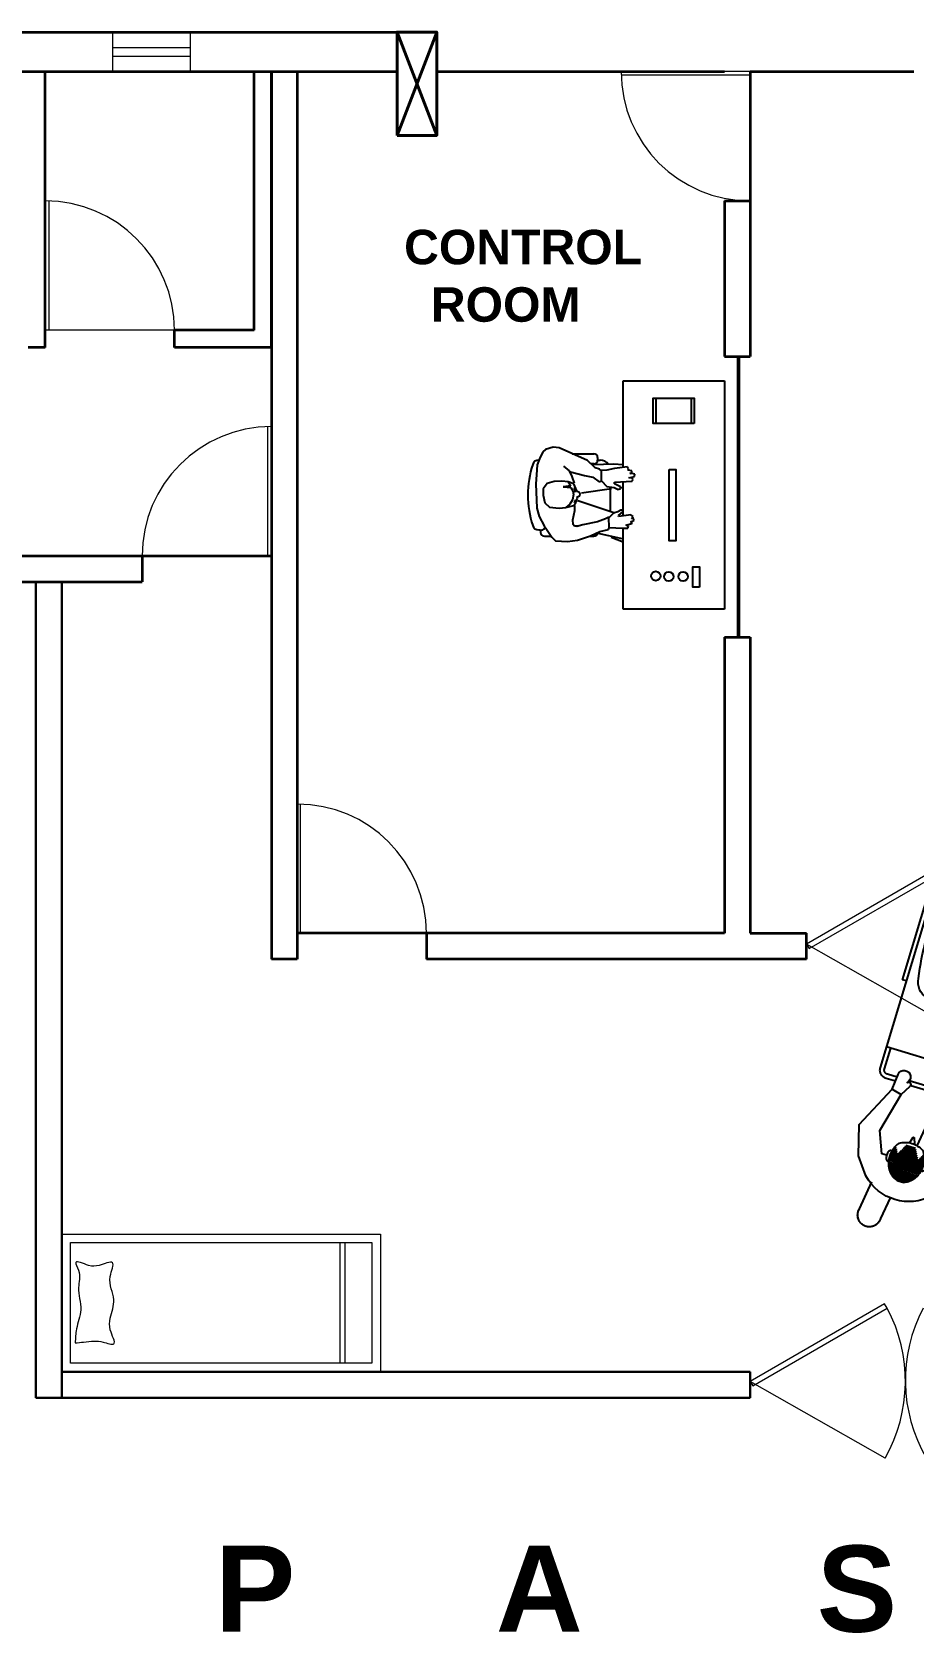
# Model space of a CAD drawing. Header units: inches. Extents: x -17070 to 527, y 504 to 2398.
# Drawn here: x -10469.38 to -10464.26, y 532.74 to 542.03 of the extents above; entities that cross this region are included whole.
import ezdxf

# ---------------------------------------------------------------- set-up
doc = ezdxf.new("R2010")
doc.units = ezdxf.units.IN
doc.linetypes.add('HIDDEN', pattern=[9.525, 6.35, -3.175])
for name, color, linetype in [('15', 7, 'HIDDEN'), ('DOOR', 5, 'Continuous'), ('elevation', 7, 'Continuous')]:
    doc.layers.add(name, color=color, linetype=linetype)
for name, color, linetype, lineweight in [('COL', 5, 'Continuous', 40), ('section', 1, 'Continuous', 35), ('wall', 7, 'Continuous', 30), ('WIN', 4, 'Continuous', 20)]:
    doc.layers.add(name, color=color, linetype=linetype, lineweight=lineweight)
doc.styles.add('ROMANC', font='arialbd.ttf', dxfattribs={"height": 0.35})

# ---------------------------------------------------------------- blocks, each defined once
blk = doc.blocks.new('dv')
at = {"color": 137, "lineweight": 13}
for p, q in [((-10141.7417, 384.5509), (-10141.7426, 385.2509)), ((-10141.7129, 384.551), (-10141.7138, 385.251))]:
    blk.add_line(p, q, dxfattribs=at)
for points in [[(-10143.3579, 384.4989), (-10143.3589, 385.2989), (-10141.5089, 385.3012), (-10141.5079, 384.5012)], [(-10143.308, 384.549), (-10143.3089, 385.249), (-10141.5589, 385.2511), (-10141.558, 384.5511)]]:
    blk.add_lwpolyline(points, close=True, dxfattribs=at)
blk.add_spline([(-10143.2804, 384.667), (-10143.273, 384.7481), (-10143.2486, 384.8593), (-10143.2614, 384.9883), (-10143.2615, 385.0887), (-10143.2772, 385.1345), (-10143.2033, 385.1172), (-10143.1418, 385.1173), (-10143.0645, 385.1328), (-10143.0771, 385.0533), (-10143.0567, 384.918), (-10143.0768, 384.8105), (-10143.0767, 384.7425), (-10143.0563, 384.6617), (-10143.1186, 384.6724), (-10143.1703, 384.6782), (-10143.2318, 384.6722), (-10143.2804, 384.667)], degree=3, dxfattribs=at)
blk = doc.blocks.new('HEAD')
for p, q in [((-1.4, 1.21), (-1.27, 1.42)), ((-1.27, 1.42), (-1.08, 1.63)), ((-1.08, 1.63), (-0.88, 1.71)), ((-0.88, 1.71), (-0.67, 1.79)), ((-0.67, 1.79), (-0.45, 1.86)), ((-0.45, 1.86), (-0.24, 1.94)), ((-0.24, 1.94), (-0.03, 1.98)), ((-0.03, 1.98), (0.18, 2)), ((0.18, 2), (0.38, 2)), ((0.38, 2), (0.59, 1.92)), ((0.59, 1.92), (0.8, 1.81)), ((0.8, 1.81), (1.01, 1.73)), ((1.01, 1.73), (1.22, 1.64)), ((1.22, 1.64), (1.41, 1.43)), ((1.41, 1.43), (1.57, 1.22)), ((-1.57, 0.59), (-1.55, 0.8)), ((-1.51, 0.38), (-1.57, 0.59)), ((-1.55, 0.8), (-1.48, 1)), ((-1.47, 0.17), (-1.51, 0.38)), ((-1.48, 1), (-1.4, 1.21)), ((-1.44, -0.03), (-1.47, 0.17)), ((-1.33, 0.25), (-1.25, 0.46)), ((-1.3, 0.05), (-1.33, 0.25)), ((-1.18, -0.16), (-1.3, 0.05)), ((-1.25, 0.46), (-1.18, 0.67)), ((-1.18, 0.67), (-1.14, 0.88)), ((-1.14, 0.88), (-0.93, 0.99)), ((-0.95, 0.43), (-0.74, 0.49)), ((-0.93, 0.99), (-0.73, 0.98)), ((-0.74, 0.49), (-0.53, 0.5)), ((-0.73, 0.98), (-0.52, 0.96)), ((-0.53, 0.5), (-0.39, 0.47)), ((-0.52, 0.96), (-0.31, 0.96)), ((-0.31, 0.96), (-0.1, 0.97)), ((-0.22, 0.31), (-0.07, 0.1)), ((-0.07, 0.1), (-0.11, -0.1)), ((-0.1, 0.97), (0.11, 0.98)), ((0.11, 0.98), (0.31, 1.03)), ((0.31, 1.03), (0.52, 1.09)), ((0.43, 0.45), (0.64, 0.5)), ((0.52, 1.09), (0.73, 1.18)), ((0.64, 0.5), (0.85, 0.5)), ((0.73, 1.18), (0.94, 1.26)), ((0.85, 0.5), (0.95, 0.47)), ((0.94, 1.26), (1.15, 1.24)), ((0.95, 1.26), (1.1, 1.05)), ((1.1, 1.05), (1.19, 0.84)), ((1.18, 0.01), (1.1, -0.2)), ((1.15, 1.24), (1.18, 1.24)), ((1.19, 0.22), (1.18, 0.01)), ((1.19, 0.84), (1.22, 0.64)), ((1.22, 0.43), (1.19, 0.22)), ((1.22, 0.64), (1.22, 0.43)), ((1.32, 0.13), (1.23, 0)), ((1.53, 0.29), (1.32, 0.13)), ((1.49, 0.18), (1.46, -0.02)), ((1.6, 0.39), (1.49, 0.18)), ((1.57, 1.22), (1.64, 1.02)), ((1.64, 0.6), (1.6, 0.39)), ((1.64, 1.02), (1.68, 0.81)), ((1.68, 0.81), (1.64, 0.6)), ((-1.37, -0.24), (-1.44, -0.03)), ((-1.19, -0.32), (-1.37, -0.24)), ((-1.2, -0.39), (-1.19, -0.32)), ((-1.16, -0.6), (-1.2, -0.39)), ((-1.08, -0.37), (-1.18, -0.16)), ((-1.07, -0.81), (-1.16, -0.6)), ((-1.01, -0.58), (-1.08, -0.37)), ((-0.95, -1.02), (-1.07, -0.81)), ((-0.74, -1.21), (-0.95, -1.02)), ((-0.55, -1.42), (-0.74, -1.21)), ((-0.39, -0.74), (-0.18, -0.69)), ((-0.32, -0.81), (-0.11, -0.92)), ((-0.25, -0.24), (-0.04, -0.37)), ((-0.18, -0.69), (0.03, -0.69)), ((-0.11, -0.1), (-0.12, -0.14)), ((-0.11, -0.92), (0.1, -0.91)), ((-0.04, -0.37), (0.16, -0.36)), ((0.03, -0.69), (0.23, -0.67)), ((0.1, -0.91), (0.3, -0.91)), ((0.16, -0.36), (0.29, -0.24)), ((0.23, -0.67), (0.44, -0.72)), ((0.3, -0.91), (0.44, -0.82)), ((0.44, -0.72), (0.49, -0.72)), ((0.89, -1.07), (0.7, -1.28)), ((0.87, -0.61), (0.86, -0.69)), ((0.94, -0.4), (0.87, -0.61)), ((1.1, -0.88), (0.89, -1.07)), ((1.1, -0.2), (0.94, -0.4)), ((1.18, -0.67), (1.1, -0.88)), ((1.17, -0.16), (1.17, -0.23)), ((1.17, -0.23), (1.2, -0.44)), ((1.23, -0.46), (1.18, -0.67)), ((1.2, -0.44), (1.22, -0.51)), ((1.42, -0.25), (1.23, -0.46)), ((1.46, -0.02), (1.42, -0.25)), ((-0.34, -1.49), (-0.55, -1.42)), ((-0.14, -1.49), (-0.34, -1.49)), ((0.07, -1.5), (-0.14, -1.49)), ((0.28, -1.48), (0.07, -1.5)), ((0.49, -1.42), (0.28, -1.48)), ((0.7, -1.28), (0.49, -1.42))]:
    blk.add_line(p, q)
for centre, radius, start, end in [((-0.66, 0.4), 0.105, 128.6724, 57.683), ((0.71, 0.4), 0.104, 117.341, 62.659), ((1.47, -0.17), 0.3, 144.144, 176.818)]:
    blk.add_arc(centre, radius, start, end)
blk = doc.blocks.new('CAMILLA INVERTIDA')
at = {"layer": '15', "color": 7, "linetype": 'Continuous'}
for p, q in [((-0.4761, 0.2752), (-0.3011, 0.3253)), ((-0.3011, 0.3253), (-0.101, 0.2004)), ((0.7748, 0.2996), (1.1181, -0.2167)), ((0.7748, 0.2996), (0.992, -0.3006)), ((-0.576, 0.2001), (-0.4761, 0.2752)), ((-0.426, 0.1502), (-0.301, 0.2003)), ((-0.301, 0.2003), (-0.1265, 0.1336)), ((-0.101, 0.2004), (-0.1265, 0.1336)), ((-0.1024, 0.2012), (-0.0443, 0.2092)), ((-0.1024, 0.2012), (-0.0443, 0.2092)), ((-0.101, 0.2004), (-0.0092, 0.1685)), ((-0.426, 0.1502), (-0.426, 0.1204)), ((-0.3248, 0.1707), (-0.4018, 0.1599)), ((-0.3248, 0.1707), (-0.2504, 0.1809)), ((-0.1265, 0.1336), (-0.0693, 0.0944)), ((0.4927, 0.062), (0.5175, 0.1637)), ((-0.3225, 0.0348), (-0.0259, 0.0754)), ((0.449, 0.062), (0.4927, 0.062)), ((-0.6572, -0.0296), (-0.7888, -0.0476)), ((0.4446, -0.0562), (0.4923, -0.0562)), ((0.4923, -0.0562), (0.5174, -0.1591)), ((-0.4258, -0.12), (-0.4258, -0.1498)), ((-0.4258, -0.1498), (-0.3008, -0.1997)), ((-0.3008, -0.1997), (-0.0654, -0.141)), ((-0.0654, -0.141), (-0.0033, -0.1037)), ((-0.0508, -0.1996), (-0.0654, -0.141)), ((-0.5758, -0.1999), (-0.4757, -0.2748)), ((-0.4757, -0.2748), (-0.3007, -0.3247)), ((-0.3007, -0.3247), (-0.0508, -0.1996)), ((-0.0508, -0.1996), (0.0423, -0.1908)), ((0.992, -0.3006), (1.1181, -0.2167))]:
    blk.add_line(p, q, dxfattribs=at)
at = {"layer": '15'}
for p, q in [((2.0998, 0.3), (0.0498, 0.2988)), ((0.1748, 0.2989), (0.1752, -0.3011)), ((1.5748, 0.3247), (0.5748, 0.3241)), ((0.5748, 0.3241), (0.5748, 0.2991)), ((1.5748, 0.3247), (1.5748, 0.2997)), ((1.9752, -0.3001), (1.9748, 0.2999)), ((-0.0001, 0.2488), (-0.0001, 0.1638)), ((0.0249, 0.2488), (0.0251, -0.1186)), ((0.1748, 0.2739), (0.0498, 0.2738)), ((2.0998, 0.275), (1.9748, 0.2749)), ((2.1251, -0.25), (2.1249, 0.25)), ((2.1501, -0.25), (2.1499, 0.25)), ((-0.0001, 0.1023), (0.0001, -0.1023)), ((0.3179, 0.0948), (0.3179, 0.0724)), ((0.3279, 0.0961), (0.3279, 0.0737)), ((0.3379, 0.0961), (0.3379, 0.0762)), ((0.3479, 0.0939), (0.3479, 0.0791)), ((0.2379, 0.0213), (0.2379, -0.0268)), ((0.2479, 0.0443), (0.2479, -0.044)), ((0.2579, 0.0649), (0.2578, -0.0631)), ((0.2679, 0.0744), (0.2678, -0.0717)), ((0.2779, 0.0808), (0.2778, -0.0787)), ((0.2879, 0.0857), (0.2879, -0.0459)), ((0.2979, 0.0892), (0.2979, -0.0267)), ((0.3079, 0.0922), (0.3079, 0.0629)), ((0.3579, 0.092), (0.3579, 0.0822)), ((0.3679, 0.0904), (0.3679, 0.0819)), ((0.2878, -0.0502), (0.2878, -0.0849)), ((0.2978, -0.056), (0.2978, -0.088)), ((0.3078, -0.0604), (0.3078, -0.0902)), ((0.3178, -0.0636), (0.3178, -0.0915)), ((0.3278, -0.0645), (0.3278, -0.0905)), ((0.3378, -0.0649), (0.3378, -0.089)), ((0.3478, -0.0648), (0.3478, -0.0873)), ((0.3578, -0.0639), (0.3578, -0.0836)), ((0.3678, -0.0633), (0.3678, -0.0716)), ((0.3778, -0.0626), (0.3778, -0.0655)), ((-0.7705, -0.1814), (-0.5985, -0.1578)), ((0.0001, -0.1948), (0.0001, -0.2512)), ((0.0251, -0.1925), (0.0251, -0.2512)), ((0.0502, -0.2762), (0.1752, -0.2761)), ((1.9752, -0.2751), (2.1002, -0.275)), ((0.0502, -0.3012), (2.1002, -0.3)), ((0.5752, -0.3009), (0.5752, -0.3259)), ((0.5752, -0.3259), (1.5752, -0.3253)), ((1.5752, -0.3003), (1.5752, -0.3253))]:
    blk.add_line(p, q, dxfattribs=at)
at = {"layer": '15', "color": 7}
for p, q in [((-0.4683, -0.094), (-0.4684, 0.0943)), ((-0.4583, -0.0964), (-0.4584, 0.0967)), ((-0.4483, -0.0982), (-0.4484, 0.0985)), ((-0.4383, -0.0993), (-0.4384, 0.0997)), ((-0.4283, -0.0998), (-0.4284, 0.1002)), ((-0.4183, -0.0996), (-0.4184, 0.1)), ((-0.4083, -0.0988), (-0.4084, 0.0992)), ((-0.3983, -0.0973), (-0.3984, 0.0977)), ((-0.3884, 0.0676), (-0.3884, 0.0956)), ((-0.5483, -0.0201), (-0.5483, 0.0203)), ((-0.5383, -0.0433), (-0.5384, 0.0435)), ((-0.5283, -0.057), (-0.5284, 0.0573)), ((-0.5183, -0.0672), (-0.5184, 0.0674)), ((-0.5083, -0.0751), (-0.5084, 0.0753)), ((-0.4983, -0.0815), (-0.4984, 0.0817)), ((-0.4883, -0.0866), (-0.4884, 0.0869)), ((-0.4783, -0.0908), (-0.4784, 0.0911)), ((-0.3883, -0.0567), (-0.3884, 0.0576)), ((-0.3784, 0.0735), (-0.3784, 0.0928)), ((-0.3783, -0.0512), (-0.3784, 0.0516)), ((-0.3684, 0.079), (-0.3684, 0.0891)), ((-0.3683, -0.0457), (-0.3684, 0.0461)), ((-0.3583, -0.0402), (-0.3583, 0.0407)), ((-0.3483, -0.0347), (-0.3483, 0.0352)), ((-0.3383, -0.0292), (-0.3383, 0.0297)), ((-0.284, 0.004), (-0.319, 0.0159)), ((-0.3883, -0.0952), (-0.3883, -0.0676)), ((-0.3783, -0.0924), (-0.3783, -0.0731)), ((-0.3683, -0.0887), (-0.3683, -0.0786)), ((-0.284, -0.0035), (-0.3188, -0.0143))]:
    blk.add_line(p, q, dxfattribs=at)
blk.add_lwpolyline([(-0.3384, 0.0716, 0.086863), (-0.377, 0.0923, 0.080167), (-0.426, 0.1002, 0.080167), (-0.475, 0.0922, 0.088923), (-0.5143, 0.0708, 0.104957), (-0.5419, 0.0372, 0.120011), (-0.5509, 0.0001, 0.120011), (-0.5418, -0.037, 0.104957), (-0.5142, -0.0706, 0.088923), (-0.4749, -0.0919, 0.080167), (-0.4258, -0.0998, 0.080167), (-0.3768, -0.0919, 0.086863), (-0.3383, -0.0711, 0.104957)], format="xyb", dxfattribs=at)
at = {"layer": '15', "color": 7, "linetype": 'Continuous'}
for points in [[(-0.3973, 0.0975, 0.45437), (-0.3953, 0.11, 0.104203), (-0.4026, 0.1158, 0.064948), (-0.4121, 0.1191, 0.051099), (-0.4248, 0.1204, 0.051099), (-0.4376, 0.1191, 0.064948), (-0.4471, 0.1157, 0.104203), (-0.4544, 0.1099, 0.433673), (-0.4529, 0.0978, 0.174705)], [(-0.3972, -0.0971, -0.45437), (-0.3951, -0.1096, -0.104203), (-0.4024, -0.1154, -0.064948), (-0.412, -0.1187, -0.051099), (-0.4247, -0.12, -0.051099), (-0.4374, -0.1187, -0.064948), (-0.447, -0.1154, -0.104203), (-0.4543, -0.1096, -0.433673), (-0.4528, -0.0975, -0.174705)]]:
    blk.add_lwpolyline(points, format="xyb", dxfattribs=at)
at = {"layer": '15'}
for centre, radius, start, end in [((0.0499, 0.2488), 0.05, 90.03271, 180.03271), ((2.0999, 0.25), 0.05, 0.03271, 90.03271), ((-0.3759, 0.0002), 0.2828, 135.03271, 225.03271), ((0.0499, 0.2488), 0.025, 90.03271, 180.03271), ((2.0999, 0.25), 0.025, 0.03271, 90.03271), ((-0.7879, -0.1156), 0.068, 90.70866, 284.88709), ((0.0501, -0.2512), 0.05, 180.03271, 270.03271), ((0.0501, -0.2512), 0.025, 180.03271, 270.03271), ((2.1001, -0.25), 0.025, 270.03271, 0.03271), ((2.1001, -0.25), 0.05, 270.03271, 0.03271)]:
    blk.add_arc(centre, radius, start, end, dxfattribs=at)
at = {"layer": '15', "color": 7, "linetype": 'Continuous'}
for centre, radius, start, end in [((-0.0439, 0.1411), 0.0681, 50.01563, 90.34157), ((0.6195, 0.1388), 0.105, 95.29049, 166.263), ((0.8687, -1.298), 1.5629, 92.9552, 99.53303), ((-0.0619, 0.1051), 0.013, 235.60293, 46.34509), ((-0.0215, 0.133), 0.0375, 207.19891, 70.84579), ((0.7012, -0.6985), 0.8689, 81.82838, 91.23232), ((0.651, 0.0757), 0.0683, 321.61238, 56.60417), ((0.7715, 0.2951), 0.1335, 282.38059, 291.88062), ((-0.0439, 0.1411), 0.0681, 285.25418, 310.04978), ((0.4935, 0.0023), 0.0334, 359.96729, 51.00829), ((0.4935, 0.0023), 0.0334, 308.92629, 359.96729), ((-0.7879, -0.1156), 0.068, 104.86849, 150.59235), ((0.6509, -0.0713), 0.0683, 303.33042, 38.3222), ((-0.7879, -0.1156), 0.068, 233.4506, 284.86849), ((0.004, -0.1159), 0.0141, 294.29762, 120.98268), ((0.0388, -0.1535), 0.0375, 275.38241, 139.8979), ((0.6194, -0.1342), 0.105, 193.67158, 264.6441), ((0.702, 0.7029), 0.8689, 268.70226, 282.65351), ((0.7712, -0.2908), 0.1335, 59.02351, 77.554), ((0.95, -2.0006), 1.8276, 90.12952, 93.45436), ((1.3596, 2.108), 2.3009, 258.28391, 259.46647), ((0.8702, 1.3022), 1.5629, 260.40156, 268.88664), ((0.8638, 1.3013), 1.5618, 269.12088, 274.12226)]:
    blk.add_arc(centre, radius, start, end, dxfattribs=at)
at = {"layer": '15', "color": 7}
for centre, radius, start, end in [((-0.4533, 0.0002), 0.1353, 328.2106, 31.85482), ((-0.2855, 0.0003), 0.00403, 291.5838, 68.48161)]:
    blk.add_arc(centre, radius, start, end, dxfattribs=at)
at = {"layer": '15', "xscale": -0.05800000000004864, "yscale": 0.07250000000004775, "zscale": 0.05800000000003884, "rotation": 89.96729221976162}
blk.add_blockref('HEAD', (0.3778, 0.0057), dxfattribs=at)

msp = doc.modelspace()

# ---------------------------------------------------------------- linework, layer by layer
for p, q in [((-10465.95113, 540.00901), (-10465.36214, 540.00901)), ((-10465.95113, 539.50587), (-10465.95113, 540.00901)), ((-10466.41569, 539.59765), (-10466.43672, 539.55674)), ((-10466.40085, 539.61005), (-10466.41569, 539.59765)), ((-10466.35746, 539.62457), (-10466.40085, 539.61005)), ((-10466.32237, 539.61931), (-10466.35746, 539.62457)), ((-10466.15745, 539.54569), (-10466.32237, 539.61931)), ((-10466.247, 539.58567), (-10466.12047, 539.58567)), ((-10466.44869, 539.52115), (-10466.45354, 539.4633)), ((-10466.43672, 539.55674), (-10466.44869, 539.52115)), ((-10466.44039, 539.54886), (-10466.43937, 539.54886)), ((-10466.26096, 539.48609), (-10466.2943, 539.51414)), ((-10466.2943, 539.51414), (-10466.2943, 539.51414)), ((-10466.2943, 539.51414), (-10466.2943, 539.51414)), ((-10466.2943, 539.51414), (-10466.2943, 539.51414)), ((-10466.24693, 539.45279), (-10466.26096, 539.48609)), ((-10466.11359, 539.50362), (-10466.15745, 539.54569)), ((-10466.12047, 539.52677), (-10466.13773, 539.52677)), ((-10466.00657, 539.52466), (-10466.12236, 539.52115)), ((-10466.08728, 539.49661), (-10466.11359, 539.50362)), ((-10466.09838, 539.56358), (-10466.09838, 539.54886)), ((-10466.09838, 539.54886), (-10466.08366, 539.54886)), ((-10466.07675, 539.48609), (-10466.08728, 539.49661)), ((-10466.04517, 539.49135), (-10466.07961, 539.48895)), ((-10466.07675, 539.42825), (-10466.07675, 539.48609)), ((-10465.99956, 539.50012), (-10466.04517, 539.49135)), ((-10465.95113, 539.52169), (-10466.00657, 539.52466)), ((-10465.92587, 539.50888), (-10465.99956, 539.50012)), ((-10465.91885, 539.49836), (-10465.92587, 539.50888)), ((-10465.92061, 539.4896), (-10465.91885, 539.49836)), ((-10465.89955, 539.48609), (-10465.92061, 539.4896)), ((-10465.89955, 539.47733), (-10465.89955, 539.48609)), ((-10466.45354, 539.4633), (-10466.45781, 539.41072)), ((-10466.45781, 539.41072), (-10466.45178, 539.27048)), ((-10466.39079, 539.41247), (-10466.4136, 539.38267)), ((-10466.35044, 539.42474), (-10466.39079, 539.41247)), ((-10466.30658, 539.42649), (-10466.35044, 539.42474)), ((-10466.27036, 539.42371), (-10466.30658, 539.42649)), ((-10466.25312, 539.3991), (-10466.29771, 539.39294)), ((-10466.29771, 539.39294), (-10466.25399, 539.39002)), ((-10466.27036, 539.42371), (-10466.25312, 539.3991)), ((-10466.2364, 539.41072), (-10466.27036, 539.42371)), ((-10466.2557, 539.48083), (-10466.175, 539.4598)), ((-10466.25399, 539.39002), (-10466.24232, 539.37032)), ((-10466.23289, 539.41422), (-10466.24693, 539.45279)), ((-10466.22588, 539.38442), (-10466.2364, 539.41072)), ((-10466.2353, 539.39065), (-10466.2281, 539.36331)), ((-10466.175, 539.4598), (-10466.12587, 539.44928)), ((-10466.12587, 539.44928), (-10466.08903, 539.42299)), ((-10466.08903, 539.42299), (-10466.07675, 539.42825)), ((-10466.07675, 539.42825), (-10466.04517, 539.39494)), ((-10466.04517, 539.39494), (-10466.00306, 539.38968)), ((-10466.00306, 539.38968), (-10465.9785, 539.37916)), ((-10466.00131, 539.42123), (-10465.8978, 539.42649)), ((-10466.00131, 539.41072), (-10466.00131, 539.42123)), ((-10465.96622, 539.39319), (-10466.00131, 539.41072)), ((-10465.96622, 539.38442), (-10465.96622, 539.39319)), ((-10465.96447, 539.38968), (-10465.95113, 539.3901)), ((-10465.95113, 539.22498), (-10465.95113, 539.42378)), ((-10465.9171, 539.44577), (-10465.88376, 539.45279)), ((-10465.89605, 539.44402), (-10465.9171, 539.44577)), ((-10465.91183, 539.47032), (-10465.89955, 539.47733)), ((-10465.89078, 539.46856), (-10465.91183, 539.47032)), ((-10465.8978, 539.42649), (-10465.89429, 539.43526)), ((-10465.89429, 539.43526), (-10465.89605, 539.44402)), ((-10465.88201, 539.46681), (-10465.89078, 539.46856)), ((-10465.88376, 539.45279), (-10465.88201, 539.46681)), ((-10466.4136, 539.38267), (-10466.41535, 539.34586)), ((-10466.41535, 539.34586), (-10466.40483, 539.30028)), ((-10466.40483, 539.30028), (-10466.37851, 539.27574)), ((-10466.24412, 539.31817), (-10466.26032, 539.29299)), ((-10466.23872, 539.34874), (-10466.24412, 539.31817)), ((-10466.24232, 539.37032), (-10466.23872, 539.34874)), ((-10466.2364, 539.28451), (-10466.22412, 539.30204)), ((-10466.22666, 539.31871), (-10466.2353, 539.30144)), ((-10466.2171, 539.36689), (-10466.22588, 539.38442)), ((-10466.22412, 539.30204), (-10466.21535, 539.32833)), ((-10466.20658, 539.36339), (-10466.2171, 539.36689)), ((-10466.2171, 539.33534), (-10466.20131, 539.34235)), ((-10466.21535, 539.32833), (-10466.2171, 539.33534)), ((-10466.21359, 539.31431), (-10465.9978, 539.24244)), ((-10466.19956, 539.35287), (-10466.20658, 539.36339)), ((-10466.20131, 539.34235), (-10466.19956, 539.35287)), ((-10466.19254, 539.35988), (-10466.0171, 539.38442)), ((-10466.02476, 539.38335), (-10466.02476, 539.25141)), ((-10465.9785, 539.37916), (-10465.96622, 539.38442)), ((-10466.45178, 539.27048), (-10466.43689, 539.2214)), ((-10466.43689, 539.2214), (-10466.40833, 539.16706)), ((-10466.37851, 539.27574), (-10466.32237, 539.27048)), ((-10466.32237, 539.27048), (-10466.28279, 539.27303)), ((-10466.26032, 539.29299), (-10466.28279, 539.27303)), ((-10466.28279, 539.27303), (-10466.2364, 539.28451)), ((-10466.24167, 539.20212), (-10466.23114, 539.25646)), ((-10466.23114, 539.25646), (-10466.23114, 539.28626)), ((-10466.05219, 539.20738), (-10466.09956, 539.18985)), ((-10466.03289, 539.2179), (-10466.05219, 539.20738)), ((-10466.03114, 539.15654), (-10466.03289, 539.2179)), ((-10466.00657, 539.24068), (-10466.03275, 539.21297)), ((-10465.98026, 539.2477), (-10466.00657, 539.24068)), ((-10465.96447, 539.25821), (-10465.98026, 539.2477)), ((-10465.97675, 539.22666), (-10465.95043, 539.2512)), ((-10465.97499, 539.2214), (-10465.97675, 539.22666)), ((-10465.90482, 539.23192), (-10465.97499, 539.2214)), ((-10465.95394, 539.25821), (-10465.96447, 539.25821)), ((-10465.95043, 539.2512), (-10465.95394, 539.25821)), ((-10465.89254, 539.2214), (-10465.90482, 539.23192)), ((-10465.90131, 539.20913), (-10465.89254, 539.2214)), ((-10465.88903, 539.20738), (-10465.90131, 539.20913)), ((-10465.88903, 539.19861), (-10465.88903, 539.20738)), ((-10466.44039, 539.14392), (-10466.42969, 539.14392)), ((-10466.42969, 539.14392), (-10466.42969, 539.1292)), ((-10466.40833, 539.16706), (-10466.39037, 539.14252)), ((-10466.39037, 539.14252), (-10466.36447, 539.1022)), ((-10466.23991, 539.17583), (-10466.24167, 539.20212)), ((-10466.23465, 539.16706), (-10466.23991, 539.17583)), ((-10466.21886, 539.16355), (-10466.23465, 539.16706)), ((-10466.20903, 539.16601), (-10466.22991, 539.16601)), ((-10466.18377, 539.17232), (-10466.21886, 539.16355)), ((-10466.09956, 539.18985), (-10466.18377, 539.17232)), ((-10466.13991, 539.10921), (-10466.08552, 539.13376)), ((-10466.03289, 539.10921), (-10466.09605, 539.12324)), ((-10466.08552, 539.13376), (-10466.03464, 539.14603)), ((-10466.03464, 539.14603), (-10466.03114, 539.15654)), ((-10466.03115, 539.15696), (-10465.99254, 539.15654)), ((-10465.99254, 539.15654), (-10465.9557, 539.15304)), ((-10465.9557, 539.15304), (-10465.92236, 539.15479)), ((-10465.95113, 538.68377), (-10465.95113, 539.15328)), ((-10465.93464, 539.17057), (-10465.89955, 539.18108)), ((-10465.91885, 539.16531), (-10465.93464, 539.17057)), ((-10465.92236, 539.15479), (-10465.91885, 539.16531)), ((-10465.90833, 539.18985), (-10465.88903, 539.19861)), ((-10465.8978, 539.18634), (-10465.90833, 539.18985)), ((-10465.89955, 539.18108), (-10465.8978, 539.18634)), ((-10466.40761, 539.10711), (-10466.36763, 539.10711)), ((-10466.36447, 539.1022), (-10466.34342, 539.08117)), ((-10466.34342, 539.08117), (-10466.27324, 539.07591)), ((-10466.27324, 539.07591), (-10466.21535, 539.08467)), ((-10466.21535, 539.08467), (-10466.13991, 539.10921)), ((-10466.14638, 539.10711), (-10466.12047, 539.10711)), ((-10465.96447, 539.09344), (-10466.03289, 539.10921)), ((-10466.02061, 539.1022), (-10465.95113, 539.07369)), ((-10465.95113, 539.09177), (-10465.96447, 539.09344)), ((-10465.36214, 538.68377), (-10465.95113, 538.68377))]:
    msp.add_line(p, q)
for points in [[(-10465.55549, 539.76182), (-10465.77636, 539.76182), (-10465.77636, 539.90907), (-10465.55549, 539.90907)], [(-10465.53732, 539.76182), (-10465.7582, 539.76182), (-10465.7582, 539.90907), (-10465.53732, 539.90907)], [(-10465.50717, 538.81107), (-10465.54541, 538.81107), (-10465.54541, 538.92996), (-10465.50717, 538.92996)]]:
    msp.add_lwpolyline(points, close=True)
for centre in [(-10465.7608, 538.87622), (-10465.68537, 538.87327), (-10465.60255, 538.87327)]:
    msp.add_circle(centre, 0.02718)
for centre, radius, start, end in [((-10466.12047, 539.56358), 0.02209, 0, 90), ((-10465.92813, 539.34639), 0.57519, 162.079787, 197.920213), ((-10466.44039, 539.51204), 0.03681, 90, 162.079787), ((-10466.12047, 539.54886), 0.02209, 270, 0), ((-10466.08366, 539.48996), 0.0589, 35.049807, 90), ((-10466.44039, 539.18073), 0.03681, 197.920213, 270), ((-10466.40761, 539.1292), 0.02209, 180, 270), ((-10466.42389, 539.16601), 0.02209, 270, 342.823547), ((-10466.12047, 539.1292), 0.02209, 270, 0)]:
    msp.add_arc(centre, radius, start, end)
at = {"layer": 'COL', "ltscale": 0.0005}
for p, q in [((-10467.03214, 541.43297), (-10467.26214, 542.03297)), ((-10467.26214, 541.43297), (-10467.03214, 542.03297))]:
    msp.add_line(p, q, dxfattribs=at)
msp.add_lwpolyline([(-10467.26214, 541.43297), (-10467.03214, 541.43297), (-10467.03214, 542.03297), (-10467.26214, 542.03297)], close=True, dxfattribs=at)
at = {"layer": 'DOOR', "linetype": 'HIDDEN', "lineweight": 13, "ltscale": 0.25}
for p, q in [((-10465.21214, 541.80297), (-10465.96214, 541.80297)), ((-10465.21214, 541.78297), (-10465.96214, 541.78297)), ((-10465.21214, 541.05297), (-10465.21214, 541.80297)), ((-10469.30453, 541.05297), (-10469.30453, 540.30297)), ((-10469.28453, 541.05297), (-10469.28453, 540.30297)), ((-10468.55453, 540.30297), (-10469.30453, 540.30297)), ((-10468.01214, 538.99297), (-10468.01214, 539.74297)), ((-10467.99214, 538.99297), (-10467.99214, 539.74297)), ((-10467.99214, 538.99297), (-10468.74214, 538.99297)), ((-10467.84214, 536.80297), (-10467.84214, 537.55297)), ((-10467.82214, 536.80297), (-10467.82214, 537.55297)), ((-10467.84214, 536.80297), (-10467.09214, 536.80297))]:
    msp.add_line(p, q, dxfattribs=at)
at = {"layer": 'DOOR', "lineweight": 13}
for points in [[(-10464.87024, 536.71383), (-10464.0909, 537.16398), (-10464.1059, 537.18995), (-10464.88524, 536.73981)], [(-10465.19712, 534.17688), (-10464.41778, 534.62703), (-10464.43279, 534.65301), (-10465.21213, 534.20286)]]:
    msp.add_lwpolyline(points, close=True, dxfattribs=at)
at = {"layer": 'DOOR', "linetype": 'HIDDEN', "lineweight": 13, "ltscale": 0.25}
for points in [[(-10464.0909, 537.16398, -0.2570122), (-10464.10283, 536.29503), (-10464.88524, 536.73981)], [(-10464.41778, 534.62703, -0.2570122), (-10464.42971, 533.75809), (-10465.21213, 534.20286)], [(-10463.41214, 534.20905), (-10464.19148, 533.7589, -0.2570122), (-10464.20938, 534.62775)]]:
    msp.add_lwpolyline(points, format="xyb", dxfattribs=at)
for centre, start, end in [((-10465.21214, 541.80297), 180, 270), ((-10469.30453, 540.30297), 0, 90), ((-10467.99214, 538.99297), 90, 180), ((-10467.84214, 536.80297), 0, 90)]:
    msp.add_arc(centre, 0.75, start, end, dxfattribs=at)
at = {"layer": 'elevation', "ltscale": 0.0005}
for p, q in [((-10465.28714, 540.15027), (-10465.28714, 538.52126)), ((-10465.27714, 540.15027), (-10465.27714, 538.52126)), ((-10465.36214, 540.00901), (-10465.36214, 538.68377))]:
    msp.add_line(p, q, dxfattribs=at)
msp.add_lwpolyline([(-10465.68403, 539.49343), (-10465.64544, 539.49343), (-10465.64544, 539.07982), (-10465.68403, 539.07982)], close=True, dxfattribs=at)
at = {"layer": 'section', "ltscale": 0.0005}
for p, q in [((-10470.56214, 542.03297), (-10467.26214, 542.03297)), ((-10470.56214, 541.80297), (-10467.26214, 541.80297)), ((-10469.30453, 540.20297), (-10469.30453, 541.80297)), ((-10468.09214, 540.30297), (-10468.09214, 541.80297)), ((-10467.99214, 541.80297), (-10467.99214, 538.99297)), ((-10467.99214, 540.20297), (-10467.99214, 541.80297)), ((-10467.84214, 541.80297), (-10467.84214, 536.80297)), ((-10467.03214, 541.80297), (-10465.36214, 541.80297)), ((-10465.21214, 541.80297), (-10464.26214, 541.80297)), ((-10465.21214, 541.80297), (-10465.21214, 540.15027)), ((-10465.36214, 541.05297), (-10465.36214, 540.15027)), ((-10465.36214, 541.05297), (-10465.21214, 541.05297)), ((-10468.55453, 540.20297), (-10468.55453, 540.30297)), ((-10468.09214, 540.30297), (-10468.55453, 540.30297)), ((-10469.30453, 540.20297), (-10469.40453, 540.20297)), ((-10467.99214, 540.20297), (-10468.55453, 540.20297)), ((-10465.36214, 540.15027), (-10465.21214, 540.15027)), ((-10470.56214, 538.99297), (-10467.99214, 538.99297)), ((-10468.74214, 538.99297), (-10468.74214, 538.84297)), ((-10467.99214, 538.99297), (-10467.99214, 536.65297)), ((-10470.56214, 538.84297), (-10468.74214, 538.84297)), ((-10465.36214, 538.52126), (-10465.36214, 536.80297)), ((-10465.36214, 538.52126), (-10465.21214, 538.52126)), ((-10465.21214, 538.52126), (-10465.21214, 536.80297)), ((-10465.36214, 536.80297), (-10467.84214, 536.80297)), ((-10467.84214, 536.80297), (-10467.84214, 536.65297)), ((-10467.09214, 536.80297), (-10467.09214, 536.65297)), ((-10465.21214, 536.80297), (-10464.88524, 536.80297)), ((-10464.88524, 536.65297), (-10464.88524, 536.80297)), ((-10467.84214, 536.65297), (-10467.99214, 536.65297)), ((-10464.88524, 536.65297), (-10467.09214, 536.65297))]:
    msp.add_line(p, q, dxfattribs=at)
at = {"layer": 'wall', "ltscale": 0.0005}
for p, q in [((-10465.21214, 541.05297), (-10465.21214, 541.78297)), ((-10469.35844, 538.84297), (-10469.35844, 534.10797)), ((-10469.20844, 538.84297), (-10469.20844, 534.10797)), ((-10465.21214, 534.25797), (-10469.20844, 534.25797)), ((-10465.21214, 534.10797), (-10465.21214, 534.25797)), ((-10465.21214, 534.10797), (-10469.35844, 534.10797))]:
    msp.add_line(p, q, dxfattribs=at)
at = {"layer": 'WIN', "ltscale": 0.0005}
for p, q in [((-10468.91439, 542.03297), (-10468.46439, 542.03297)), ((-10468.91439, 542.03297), (-10468.91439, 541.80297)), ((-10468.46439, 542.03297), (-10468.46439, 541.80297)), ((-10468.46439, 541.94131), (-10468.91439, 541.94131)), ((-10468.46439, 541.89131), (-10468.91439, 541.89131)), ((-10468.91439, 541.80297), (-10468.46439, 541.80297))]:
    msp.add_line(p, q, dxfattribs=at)

# ---------------------------------------------------------------- block references
at = {"xscale": -1, "rotation": 253.2529160194247}
msp.add_blockref('CAMILLA INVERTIDA', (-10464.18343, 535.88865), dxfattribs=at)
at = {"color": 0, "rotation": 359.9289276722355}
msp.add_blockref('dv', (-326.33527, 137.17707), dxfattribs=at)

# ---------------------------------------------------------------- texts
at = {"layer": 'elevation', "ltscale": 0.0005, "width": 335.6252416, "attachment_point": 1, "style": 'ROMANC'}
for s, insert, char_height in [('CONTROL \\P  ROOM', (-10467.22168, 540.88519), 0.2), ('{\\fArial|b1|i0|c161|p34;P}      {\\fArial|b1|i0|c161|p34;A}       {\\fArial|b1|i0|c161|p34;S}      {\\fArial|b1|i0|c161|p34;S}      {\\fArial|b1|i0|c161|p34;A}      {\\fArial|b1|i0|c161|p34;G}      {\\fArial|b1|i0|c161|p34;E}', (-10468.31929, 533.24986), 0.5)]:
    msp.add_mtext(s, dxfattribs=dict(at, insert=insert, char_height=char_height))

doc.saveas('drawing.dxf')
